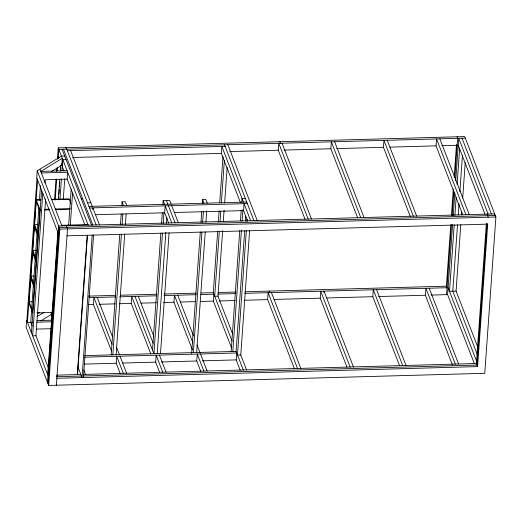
<?xml version="1.0" encoding="UTF-8"?>
<svg xmlns="http://www.w3.org/2000/svg" width="522" height="522" viewBox="0 0 522 522"><rect width="100%" height="100%" fill="white"/><g stroke="black" fill="none" stroke-linecap="round" stroke-linejoin="round"><path stroke-width="0.78" d="M69.204 199.267L51.671 199.737M64.708 156.026L61.42 156.117L37.238 170.857L36.742 177.787L58.138 232.942M26.844 320.886L36.99 178.426M37.591 179.973L27.444 322.433L32.919 322.283M28.997 303.093L36.331 200.161L40.716 200.043M31.653 309.389L30.726 322.342L32.155 326.022M31.685 308.561L33.343 285.312M33.519 282.839L35.176 259.558M35.352 257.085L37.016 233.765M37.192 231.292L38.843 208.102M39.437 200.115L40.475 185.545M32.599 312.371L39.933 209.439M31.444 332.742L41.59 190.295M42.791 193.388L32.638 335.835L35.927 335.744L48.376 367.834M45.029 182.994L45.257 179.757L67.175 179.15L84.838 224.701M35.927 335.744L45.675 198.96M54.529 199.704L55.971 179.457M56.546 171.36L56.781 168.117M57.413 159.21L58.223 147.87L464.711 136.575L495.9 216.995L484.762 373.308L48.696 385.425L26.1 327.17L26.596 320.247L47.985 375.403M55.215 200.05L56.709 179.007M57.289 170.916L57.518 167.673M58.151 158.773L58.823 149.416L465.311 138.121M58.334 199.469L59.776 179.229M60.35 171.138L60.754 165.474M58.497 199.959L58.732 196.722M58.901 194.295L59.247 189.44M59.423 187.013L59.769 182.152M60.578 170.825L60.806 167.582M51.959 312.189L51.685 316.038L51.13 314.616L51.3 312.306M51.371 171.568L61.772 165.233L62.268 158.303L40.768 171.412L67.064 170.681M60.017 199.032L61.459 178.792M62.04 170.701L62.816 159.725L66.105 159.634M47.691 374.639L57.838 232.179M47.495 382.332L58.627 226.019L494.699 213.903L494.588 215.442M48.096 383.879L59.227 227.566L495.3 215.449M48.696 385.425L59.828 229.112L37.238 170.857M63.306 198.941L64.748 178.7M67.175 179.15L67.664 172.227L41.368 172.958M56.363 385.21L67.501 228.897L66.301 225.804M68.61 225.478L71.175 189.466M70.268 225.452L72.578 193.081M87.181 235.526L77.321 373.941L77.569 374.581L80.851 374.476M87.487 235.357L77.569 374.581L56.467 375.168M92.733 209.413L92.844 207.873L99.441 224.884M92.205 235.122L82.058 377.582L77.941 366.973M83.429 377.543L93.575 235.083M111.584 351.273L93.431 304.457L93.921 297.533L112.08 344.35M111.166 354.921L119.766 234.248M120.458 224.525L121.208 214M121.783 205.903L122.07 201.851L125.358 201.76L126.755 205.368M112.83 354.843L121.424 234.241M122.115 224.525L122.859 214M116.119 354.751L124.706 234.15M125.397 224.434L126.148 213.909M120.236 373.582L116.223 363.227L116.713 356.298L123.316 373.308M150.793 353.851L131.231 303.406L131.72 296.483L153.918 353.701L162.505 233.099M152.515 350.092L160.848 233.184M161.539 223.442L162.29 212.885M162.871 204.768L163.158 200.709L169.735 200.526L171.131 204.135M163.197 223.383L163.947 212.859M168.678 223.142L164.665 212.787L165.161 205.864L171.758 222.874M159.68 372.486L155.667 362.131L156.156 355.201L162.76 372.219M157.2 353.609L165.852 232.199M166.485 223.292L166.89 217.628M160.489 353.518L169.082 232.916M192.409 349.792L173.957 302.218L174.452 295.295L192.905 342.869M191.639 353.492L200.291 232.009M200.983 222.287L201.733 211.762M202.314 203.665L202.601 199.613L205.89 199.521L207.286 203.13M193.362 352.604L201.949 232.003M202.64 222.287L203.391 211.762M196.644 352.513L205.237 231.912M205.929 222.196L206.738 210.862M200.768 371.344L196.755 360.989L197.244 354.06L203.848 371.077M240.381 202.425L221.354 153.377L221.85 146.454L243.448 202.125M232.042 340.99L213.296 292.653L217.681 231.135M218.313 222.235L219.123 210.901M219.697 202.804L222.985 156.665M231.559 347.939L213.4 301.122L213.896 294.199L201.042 294.558M219.312 231.507L214.699 296.261L217.981 296.17L232.636 333.95M220.003 221.791L220.747 211.273M221.328 203.175L224.382 160.274M217.981 296.17L222.653 230.607M223.285 221.7L224.095 210.373M224.617 203.084L227.148 167.471M231.142 351.58L239.761 230.613M240.453 220.865L241.203 210.314M241.771 202.366L242.045 198.517L245.333 198.425M232.805 351.508L241.451 230.098M242.084 221.191L242.893 209.857M247.565 220.95L243.552 210.594L244.048 203.671L250.645 220.682M243.291 369.981L236.088 351.417L244.681 230.815M245.373 221.1L245.718 216.245M240.211 370.248L236.198 359.893L236.688 352.97L84.544 357.192M246.371 230.378L237.49 355.032L240.779 354.94L246.573 369.889M247.004 221.472L247.18 219.044M240.779 354.94L249.66 230.287M294.382 368.578L267.636 299.615L268.132 292.692L297.52 368.473M305.024 219.188L278.278 150.232L278.774 143.309L308.163 219.083M346.973 367.116L320.227 298.16L320.723 291.23L350.112 367.012M357.616 217.726L330.87 148.77L331.366 141.847L360.754 217.622M323.901 292.679L324.012 291.139L353.401 366.92M399.565 365.654L372.819 296.698L373.315 289.769L402.703 365.55M410.207 216.271L383.461 147.308L383.957 140.385L413.346 216.16M452.45 364.95L425.41 295.237L425.906 288.307L455.295 364.088M462.799 214.81L436.053 145.847L436.549 138.924L465.937 214.699M244.681 293.344L446.995 287.726L446.395 286.173L450.78 224.662M451.471 214.947L453.318 189.042M454.179 176.906L456.489 144.522M446.506 294.649L451.491 224.584M452.13 215.684L453.859 191.398M454.838 177.637L457.637 138.337L457.037 136.79M474.348 363.58L447.602 294.617L452.587 224.558M453.226 215.651L454.838 192.99M455.706 180.847L458.734 138.304L488.129 214.085M454.218 224.93L449.494 291.302L456.065 291.119L477.871 347.332M454.91 215.214L456.182 197.407M457.102 184.455L459.641 148.842M457.507 224.838L452.776 291.211L477.238 354.262M458.199 215.123L459.008 203.789M459.869 191.652L462.466 155.223M456.065 291.119L460.796 224.747M461.487 215.031L461.716 211.795M462.694 198.034L465.232 162.42M56.859 378.287L477.591 366.594L476.39 363.501L486.367 223.468M487.078 223.396L476.991 365.048L83.644 375.977M477.591 366.594L487.737 224.134L67.005 235.827M37.604 313.533L39.685 312.267M37.062 316.567L43.998 312.339M40.729 320.958L51.13 314.616M67.364 150.741L225.139 146.362M229.758 151.582L278.278 150.232M283.994 150.075L330.87 148.77M336.579 148.613L383.461 147.308M389.98 147.126L436.053 145.847M441.769 145.69L457.148 145.26M72.597 157.507L221.354 153.377M40.99 199.645L36.181 199.782L40.181 210.092M51.417 199.358L69.054 198.869L70.861 203.534M81.301 198.817L82.672 198.778M87.559 202.81L90.848 202.719M88.955 206.418L246.73 202.034M89.556 207.965L247.33 203.58M44.742 209.309L49.551 209.178M55.162 209.015L70.398 208.598M44.266 209.975L49.048 209.844M55.423 209.668L69.765 209.27M95.604 214.705L164.665 212.787M174.485 212.513L243.552 210.594M37.512 224.512L34.589 224.59L38.191 233.869M61.668 225.282L87.964 224.551M59.828 229.112L495.9 216.995M36.403 250.286L32.755 250.39L36.351 259.662M34.126 276.047L30.922 276.138L34.517 285.417M88.649 296.118L115.532 295.367M120.425 295.23L157.083 294.212M164.417 294.01L196.187 293.129M201.074 292.992L213.296 292.653M218.203 292.516L236.003 292.02M244.903 291.772L446.395 286.173M89.099 297.664L115.669 296.927M119.682 296.816L156.776 295.785M164.006 295.582L196.22 294.689M217.994 294.088L235.781 293.592M32.292 301.768L29.088 301.853L32.684 311.138M88.603 304.594L93.431 304.457M99.121 304.3L115.173 303.856M119.192 303.745L131.231 303.406M141.018 303.138L156.28 302.714M163.516 302.512L173.957 302.218M180.462 302.042L195.724 301.618M200.546 301.481L213.4 301.122M219.116 300.966L235.292 300.515M244.185 300.267L267.636 299.615M274.154 299.439L320.227 298.16M326.746 297.977L372.819 296.698M378.535 296.535L425.41 295.237M431.126 295.074L447.602 294.617M36.931 312.9L52.069 312.482M36.945 320.606L51.554 320.201M36.736 322.172L52.154 321.748M36.612 329.088L51.75 328.671M84.805 355.626L236.088 351.417M84.055 364.121L116.223 363.227M122.722 363.044L155.667 362.131M161.363 361.968L196.755 360.989M202.451 360.832L236.198 359.893M83.54 374.418L476.39 363.501M56.259 376.74L81.458 376.036M462.022 138.213L491.411 213.994M487.033 214.118L488.233 217.211M458.238 145.233L484.984 214.17M439.831 138.832L469.226 214.607M448.091 287.694L476.893 361.955M387.239 140.294L416.634 216.069M429.195 288.216L458.584 363.997M334.648 141.756L364.043 217.53M376.603 289.677L405.992 365.459M282.056 143.217L311.451 218.992M279.818 141.716L280.418 143.263M227.827 144.725L257.215 220.499M224.538 144.816L253.927 220.591M271.42 292.601L300.809 368.382M269.176 291.1L269.776 292.646M202.601 199.613L204.004 203.221M171.731 205.681L178.328 222.692M166.446 200.618L167.843 204.226M168.443 205.772L175.046 222.783M163.158 200.709L164.56 204.317M177.741 295.204L193.512 335.861M197.016 344.898L199.933 352.422M200.533 353.968L207.13 370.985M122.07 201.851L123.473 205.459M138.297 296.3L153.82 336.318M159.445 355.11L166.042 372.127M135.009 296.392L153.168 343.208M70.653 150.649L92.244 206.327M66.764 149.194L96.159 224.975M65.889 147.661L66.49 149.207M63.475 149.285L92.87 225.067M62.105 149.325L91.5 225.106M58.223 147.87L88.211 225.197M58.327 156.346L58.901 157.833M61.211 163.771L61.772 165.233M62.327 166.648L64.023 171.033M97.209 297.442L112.393 336.592M116.484 347.13L119.401 354.66M120.001 356.206L126.598 373.217M39.92 169.219L61.916 225.928M36.246 201.401L39.842 210.679M34.504 225.83L38.099 235.109M34.413 227.063L38.015 236.342M83.794 369.922L85.517 374.359M32.664 251.624L36.266 260.902M32.579 252.863L36.175 262.135M30.831 277.371L34.432 286.65M30.746 278.611L34.341 287.89M28.847 302.708L32.847 313.017"/></g></svg>
